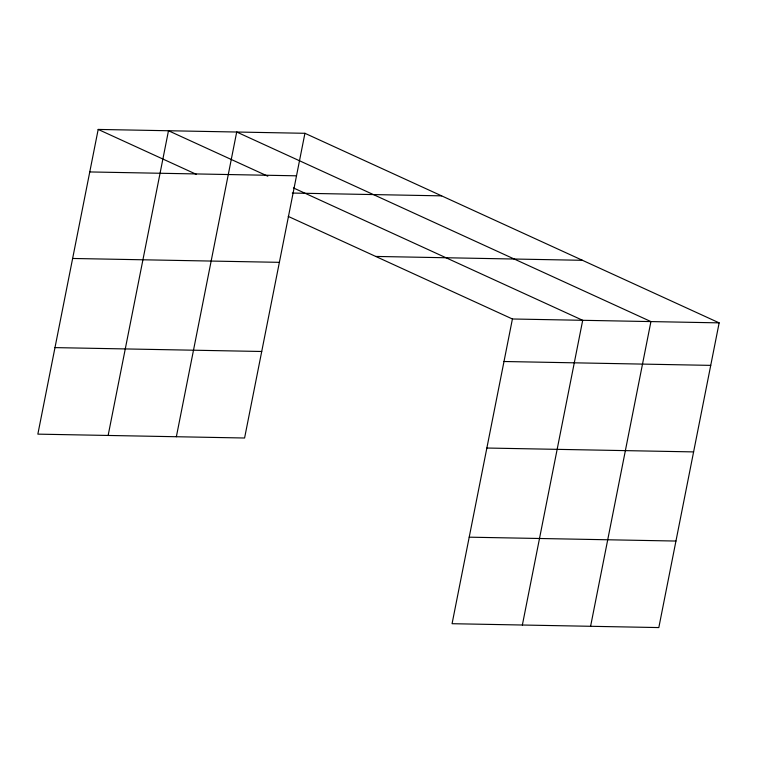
<?xml version="1.0" encoding="UTF-8"?>
<svg xmlns="http://www.w3.org/2000/svg" width="757" height="757" viewBox="0 0 757 757"><rect width="100%" height="100%" fill="white"/><g stroke="black" fill="none" stroke-linecap="round" stroke-linejoin="round"><path stroke-width="1.14" d="M98.183 129.428L37.85 434.14L244.587 438.01L304.929 133.298L98.183 129.428L196.432 174.384M108.137 435.455L168.48 130.743L267.798 176.192M176.362 436.732L236.704 132.021L650.925 321.583L590.592 626.294M288.228 216.398L512.413 318.99L452.071 623.702L658.817 627.572L719.15 322.861L304.929 133.298M522.368 625.017L582.701 320.306L293.423 187.925M89.771 171.943L296.507 175.813M292.287 193.054L441.615 195.855M375.718 256.434L582.455 260.304M72.634 258.468L279.371 262.338M512.413 318.99L719.15 322.861M54.987 347.614L261.723 351.485M503.992 361.505L710.728 365.376M486.855 448.03L693.601 451.901M469.208 537.177L675.944 541.047"/></g></svg>
